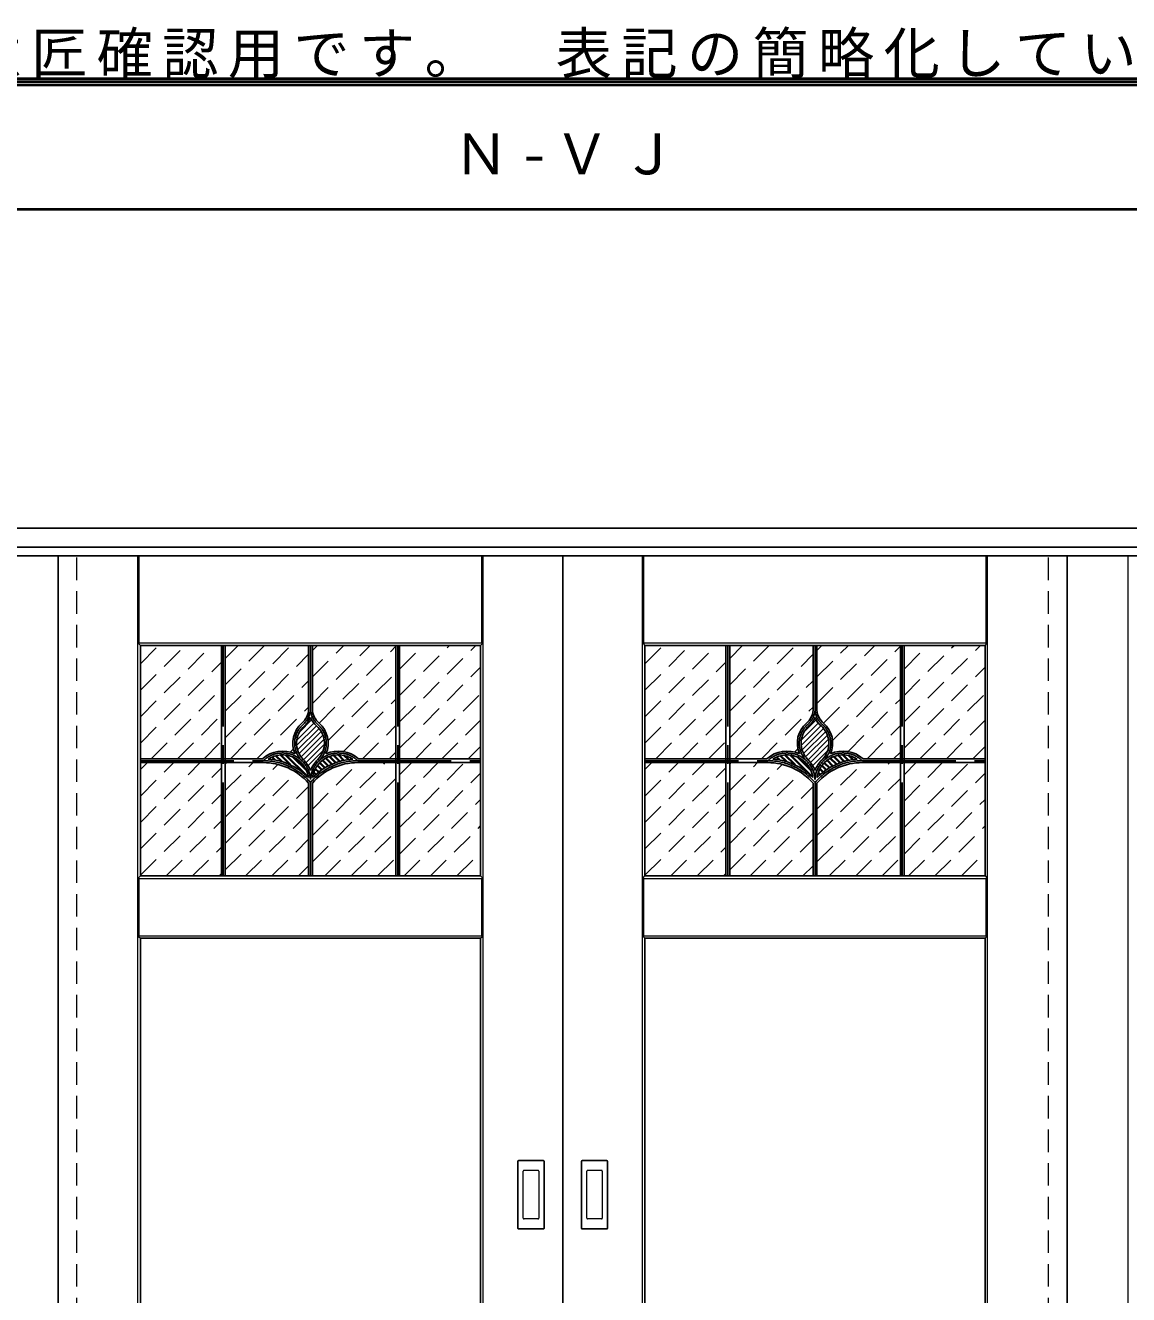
# Model space of a CAD drawing. Units: millimetres, scale not verified. Extents: x -6000 to 5700, y -4307 to 4260.
# Drawn here: x 2032 to 3804, y 2223 to 4260 of the extents above; entities that cross this region are included whole.
import ezdxf

# ---------------------------------------------------------------- set-up
doc = ezdxf.new("R2010")
doc.units = ezdxf.units.MM
doc.header["$LTSCALE"] = 30
doc.linetypes.add('CHAIN1', pattern=[8, 5, -1, 1, -1])
doc.linetypes.add('DASHED1', pattern=[1.8, 1.2, -0.6])
for name, color, linetype, lineweight in [('0-2_扉', 3, 'Continuous', 25), ('0-3_仕上げ', 4, 'Continuous', 9), ('0-4_枠', 3, 'Continuous', 25), ('0-6_引手', 3, 'Continuous', 25), ('0-C_ハッチ', 4, 'DASHED1', 9), ('F-1_枠', 6, 'Continuous', 40)]:
    doc.layers.add(name, color=color, linetype=linetype, lineweight=lineweight)
doc.layers.add('0-A_文字', color=7, linetype='Continuous')
doc.styles.add('ＭＳ ゴシック', font='')
doc.styles.get('ＭＳ ゴシック').set_extended_font_data('MS Gothic')

msp = doc.modelspace()

# ---------------------------------------------------------------- linework, layer by layer
at = {"layer": '0-2_扉'}
for p, q in [((1308, 3409), (2895, 3409)), ((2085, 1426), (2085, 3409)), ((2895, 1426), (2895, 3409)), ((4482, 3409), (2895, 3409)), ((3705, 1426), (3705, 3409))]:
    msp.add_line(p, q, dxfattribs=at)
at = {"layer": '0-2_扉', "color": 4, "linetype": 'DASHED1', "lineweight": 9}
for p, q in [((2115, 1426), (2115, 3409)), ((3675, 1426), (3675, 3409))]:
    msp.add_line(p, q, dxfattribs=at)
at = {"layer": '0-3_仕上げ', "color": 7, "lineweight": 18}
for p, q in [((2213, 1426), (2213, 3409)), ((2214, 3268), (2214, 3409)), ((2215, 3269), (2215, 3409)), ((2765, 3269), (2765, 3409)), ((2766, 3268), (2766, 3409)), ((2767, 1426), (2767, 3409)), ((3023, 1426), (3023, 3409)), ((3024, 3268), (3024, 3409)), ((3025, 3269), (3025, 3409)), ((3575, 3269), (3575, 3409)), ((3576, 3268), (3576, 3409)), ((3577, 1426), (3577, 3409)), ((3803, 1426), (3803, 3409)), ((2215, 3269), (2765, 3269)), ((2763, 3265), (2766, 3268)), ((2765, 3269), (2766, 3268)), ((3025, 3269), (3575, 3269)), ((3573, 3265), (3576, 3268)), ((3575, 3269), (3576, 3268)), ((2214, 2892), (2217, 2895)), ((3024, 2892), (3027, 2895)), ((2214, 2892), (2215, 2891)), ((2214, 2892), (2214, 2798)), ((2215, 2799), (2215, 2891)), ((2215, 2891), (2765, 2891)), ((2765, 2799), (2765, 2891)), ((2766, 2892), (2766, 2798)), ((3024, 2892), (3025, 2891)), ((3024, 2892), (3024, 2798)), ((3025, 2799), (3025, 2891)), ((3025, 2891), (3575, 2891)), ((3575, 2799), (3575, 2891)), ((3576, 2892), (3576, 2798)), ((2215, 2799), (2765, 2799)), ((2763, 2795), (2766, 2798)), ((2765, 2799), (2766, 2798)), ((3025, 2799), (3575, 2799)), ((3573, 2795), (3576, 2798)), ((3575, 2799), (3576, 2798))]:
    msp.add_line(p, q, dxfattribs=at)
at = {"layer": '0-3_仕上げ', "color": 3, "lineweight": 25}
for p, q in [((2217, 3265), (2763, 3265)), ((2217, 2895), (2217, 3265)), ((2347, 2895), (2347, 3265)), ((2353, 2895), (2353, 3265)), ((2487, 3160.32), (2487, 3265)), ((2493, 3160.32), (2493, 3265)), ((2627, 2895), (2627, 3265)), ((2633, 2895), (2633, 3265)), ((2763, 2895), (2763, 3265)), ((3027, 3265), (3573, 3265)), ((3027, 2895), (3027, 3265)), ((3157, 2895), (3157, 3265)), ((3163, 2895), (3163, 3265)), ((3297, 3160.32), (3297, 3265)), ((3303, 3160.32), (3303, 3265)), ((3437, 2895), (3437, 3265)), ((3443, 2895), (3443, 3265)), ((3573, 2895), (3573, 3265)), ((2495.3, 3140.53), (2467.98, 3113.21)), ((2491.83, 3145.55), (2472.2, 3125.91)), ((3305.3, 3140.53), (3277.98, 3113.21)), ((3301.83, 3145.55), (3282.2, 3125.91)), ((2499.45, 3136.2), (2467.79, 3104.54)), ((2503.67, 3131.93), (2469.19, 3097.45)), ((2507.2, 3126.97), (2471.61, 3091.38)), ((2509.96, 3121.25), (2474.84, 3086.13)), ((3309.45, 3136.2), (3277.79, 3104.54)), ((3313.67, 3131.93), (3279.19, 3097.45)), ((3317.2, 3126.97), (3281.61, 3091.38)), ((3319.96, 3121.25), (3284.84, 3086.13)), ((2511.8, 3114.61), (2478.79, 3081.6)), ((2512.35, 3106.67), (2482.8, 3077.12)), ((3321.8, 3114.61), (3288.79, 3081.6)), ((3322.35, 3106.67), (3292.8, 3077.12)), ((2217, 3083), (2412.82, 3083)), ((2217, 3077), (2414, 3077)), ((2510.44, 3096.28), (2486.25, 3072.09)), ((2565.99, 3077), (2763, 3077)), ((2567.18, 3083), (2763, 3083)), ((3027, 3083), (3222.82, 3083)), ((3027, 3077), (3224, 3077)), ((3320.44, 3096.28), (3296.25, 3072.09)), ((3375.99, 3077), (3573, 3077)), ((3377.18, 3083), (3573, 3083)), ((2487, 2895), (2487, 3043.88)), ((2493, 2895), (2493, 3043.88)), ((3297, 2895), (3297, 3043.88)), ((3303, 2895), (3303, 3043.88)), ((2217, 2895), (2763, 2895)), ((3027, 2895), (3573, 2895)), ((2217, 2795), (2763, 2795)), ((2217, 1620), (2217, 2795)), ((2763, 1620), (2763, 2795)), ((3027, 2795), (3573, 2795)), ((3027, 1620), (3027, 2795)), ((3573, 1620), (3573, 2795))]:
    msp.add_line(p, q, dxfattribs=at)
at = {"layer": '0-3_仕上げ', "color": 3, "linetype": 'CHAIN1', "lineweight": 25}
for p, q in [((2350, 2895), (2350, 3265)), ((2490, 3160.32), (2490, 3265)), ((2630, 2895), (2630, 3265)), ((3160, 2895), (3160, 3265)), ((3300, 3160.32), (3300, 3265)), ((3440, 2895), (3440, 3265)), ((2217, 3080), (2414, 3080)), ((2566, 3080), (2763, 3080)), ((3027, 3080), (3224, 3080)), ((3376, 3080), (3573, 3080)), ((2490, 2895), (2490, 3049.89)), ((3300, 2895), (3300, 3049.89))]:
    msp.add_line(p, q, dxfattribs=at)
at = {"layer": '0-3_仕上げ', "color": 2, "lineweight": 35}
for p, q in [((2428.22, 3085.92), (2432.89, 3081.25)), ((2434.53, 3088.1), (2444.13, 3078.5)), ((2441.8, 3089.32), (2457.96, 3073.15)), ((2450.51, 3089.09), (2484.52, 3055.08)), ((2462.37, 3085.71), (2483.34, 3064.75)), ((2504.91, 3076.82), (2513.26, 3068.47)), ((2509.41, 3080.8), (2518.71, 3071.51)), ((2514.54, 3084.16), (2524.45, 3074.25)), ((2520.35, 3086.83), (2530.5, 3076.69)), ((2526.99, 3088.69), (2536.87, 3078.8)), ((2534.71, 3089.44), (2543.62, 3080.54)), ((2544.24, 3088.4), (2550.77, 3081.87)), ((3238.22, 3085.92), (3242.89, 3081.25)), ((3244.53, 3088.1), (3254.13, 3078.5)), ((3251.8, 3089.32), (3267.96, 3073.15)), ((3260.51, 3089.09), (3294.52, 3055.08)), ((3272.37, 3085.71), (3293.34, 3064.75)), ((3314.91, 3076.82), (3323.26, 3068.47)), ((3319.41, 3080.8), (3328.71, 3071.51)), ((3324.54, 3084.16), (3334.45, 3074.25)), ((3330.35, 3086.83), (3340.5, 3076.69)), ((3336.99, 3088.69), (3346.87, 3078.8)), ((3344.71, 3089.44), (3353.62, 3080.54)), ((3354.24, 3088.4), (3360.77, 3081.87)), ((2495.2, 3061.07), (2498.48, 3057.79)), ((2497.76, 3067), (2503.15, 3061.61)), ((2501.02, 3072.22), (2508.07, 3065.17)), ((3305.2, 3061.07), (3308.48, 3057.79)), ((3307.76, 3067), (3313.15, 3061.61)), ((3311.02, 3072.22), (3318.07, 3065.17))]:
    msp.add_line(p, q, dxfattribs=at)
at = {"layer": '0-3_仕上げ', "color": 7, "lineweight": 18}
for points in [[(2215, 3269), (2214, 3268), (2217, 3265)], [(3025, 3269), (3024, 3268), (3027, 3265)], [(2763, 2895), (2766, 2892), (2765, 2891)], [(3573, 2895), (3576, 2892), (3575, 2891)], [(2215, 2799), (2214, 2798), (2217, 2795)], [(3025, 2799), (3024, 2798), (3027, 2795)]]:
    msp.add_lwpolyline(points, dxfattribs=at)
at = {"layer": '0-3_仕上げ', "color": 3, "lineweight": 25}
for centre, radius, start, end in [((2455.26, 3164.56), 32, 311.16277, 353.05604), ((2524.74, 3164.56), 32, 186.94396, 228.83723), ((3265.26, 3164.56), 32, 311.16277, 353.05604), ((3334.74, 3164.56), 32, 186.94396, 228.83723), ((2504.62, 3108.09), 43, 131.16277, 203.35991), ((2455.26, 3164.56), 38, 311.16277, 336.10603), ((2524.74, 3164.56), 38, 203.89397, 228.83723), ((2475.38, 3108.09), 43, 336.64009, 48.83723), ((3314.62, 3108.09), 43, 131.16277, 203.35991), ((3265.26, 3164.56), 38, 311.16277, 336.10603), ((3334.74, 3164.56), 38, 203.89397, 228.83723), ((3285.38, 3108.09), 43, 336.64009, 48.83723), ((2504.62, 3108.09), 37, 131.16277, 225.52075), ((2475.38, 3108.09), 37, 314.47925, 48.83723), ((3314.62, 3108.09), 37, 131.16277, 225.52075), ((3285.38, 3108.09), 37, 314.47925, 48.83723), ((2445.07, 3047.44), 48, 65.27067, 132.2051), ((2414.01, 2980), 97, 41.19177, 90.00377), ((2445.07, 3047.44), 42, 7.55844, 122.98693), ((2414.01, 2980), 103, 45.10773, 85.43764), ((2445.07, 3047.44), 48, 20.5908, 45.52075), ((2534.93, 3047.44), 48, 134.47925, 159.4092), ((2565.99, 2980), 97, 90, 138.80823), ((2534.93, 3047.44), 42, 57.01307, 172.44156), ((2565.99, 2980), 103, 94.56236, 134.89227), ((2534.93, 3047.44), 48, 47.7949, 114.72933), ((3255.07, 3047.44), 48, 65.27067, 132.2051), ((3224.01, 2980), 97, 41.19177, 90.00377), ((3255.07, 3047.44), 42, 7.55844, 122.98693), ((3224.01, 2980), 103, 45.10773, 85.43764), ((3255.07, 3047.44), 48, 20.5908, 45.52075), ((3344.93, 3047.44), 48, 134.47925, 159.4092), ((3375.99, 2980), 97, 90, 138.80823), ((3344.93, 3047.44), 42, 57.01307, 172.44156), ((3375.99, 2980), 103, 94.56236, 134.89227), ((3344.93, 3047.44), 48, 47.7949, 114.72933)]:
    msp.add_arc(centre, radius, start, end, dxfattribs=at)
at = {"layer": '0-3_仕上げ', "color": 3, "linetype": 'CHAIN1', "lineweight": 25}
for centre, radius, start, end in [((2455.26, 3164.56), 35, 311.16277, 353.05604), ((2524.74, 3164.56), 35, 186.94396, 228.83723), ((3265.26, 3164.56), 35, 311.16277, 353.05604), ((3334.74, 3164.56), 35, 186.94396, 228.83723), ((2504.62, 3108.09), 40, 131.16277, 225.52075), ((2475.38, 3108.09), 40, 314.47925, 48.83723), ((3314.62, 3108.09), 40, 131.16277, 225.52075), ((3285.38, 3108.09), 40, 314.47925, 48.83723), ((2445.07, 3047.44), 45, 3.11365, 133.65902), ((2414.01, 2980), 100, 40.5416, 90.00377), ((2534.93, 3047.44), 45, 46.34098, 176.88635), ((2565.99, 2980), 100, 89.99623, 139.4584), ((3255.07, 3047.44), 45, 3.11365, 133.65902), ((3224.01, 2980), 100, 40.5416, 90.00377), ((3344.93, 3047.44), 45, 46.34098, 176.88635), ((3375.99, 2980), 100, 89.99623, 139.4584)]:
    msp.add_arc(centre, radius, start, end, dxfattribs=at)
at = {"layer": '0-4_枠'}
for p, q in [((1278, 3453), (4512, 3453)), ((1308, 3423), (4482, 3423))]:
    msp.add_line(p, q, dxfattribs=at)
at = {"layer": '0-6_引手'}
for p, q in [((2823, 2330), (2823, 2437)), ((2863.5, 2438.5), (2824.5, 2438.5)), ((2865, 2437), (2865, 2330)), ((2925, 2330), (2925, 2437)), ((2965.5, 2438.5), (2926.5, 2438.5)), ((2967, 2437), (2967, 2330)), ((2863.5, 2328.5), (2824.5, 2328.5)), ((2965.5, 2328.5), (2926.5, 2328.5))]:
    msp.add_line(p, q, dxfattribs=at)
at = {"layer": '0-6_引手', "color": 7, "lineweight": 18}
for p, q in [((2831.5, 2346), (2831.5, 2421)), ((2855, 2422.5), (2833, 2422.5)), ((2856.5, 2421), (2856.5, 2346)), ((2933.5, 2346), (2933.5, 2421)), ((2957, 2422.5), (2935, 2422.5)), ((2958.5, 2421), (2958.5, 2346)), ((2855, 2344.5), (2833, 2344.5)), ((2957, 2344.5), (2935, 2344.5))]:
    msp.add_line(p, q, dxfattribs=at)
at = {"layer": '0-6_引手'}
for centre, start, end in [((2824.5, 2437), 90, 180), ((2863.5, 2437), 0, 90), ((2926.5, 2437), 90, 180), ((2965.5, 2437), 0, 90), ((2824.5, 2330), 180, 270), ((2863.5, 2330), 270, 0), ((2926.5, 2330), 180, 270), ((2965.5, 2330), 270, 0)]:
    msp.add_arc(centre, 1.5, start, end, dxfattribs=at)
at = {"layer": '0-6_引手', "color": 7, "lineweight": 18}
for centre, start, end in [((2833, 2421), 90, 180), ((2855, 2421), 0, 90), ((2935, 2421), 90, 180), ((2957, 2421), 0, 90), ((2833, 2346), 180, 270), ((2855, 2346), 270, 0), ((2935, 2346), 180, 270), ((2957, 2346), 270, 0)]:
    msp.add_arc(centre, 1.5, start, end, dxfattribs=at)
at = {"layer": '0-C_ハッチ'}
for p, q in [((2217, 3150.63), (2331.37, 3265)), ((2217, 3193.05), (2288.95, 3265)), ((2217, 3235.48), (2246.52, 3265)), ((2353, 3159.35), (2458.65, 3265)), ((2353, 3201.77), (2416.23, 3265)), ((2353, 3244.2), (2373.8, 3265)), ((2493, 3172.07), (2585.93, 3265)), ((2493, 3214.49), (2543.51, 3265)), ((2493, 3256.92), (2501.08, 3265)), ((2503.76, 3140.4), (2627, 3263.64)), ((2633, 3142.36), (2755.64, 3265)), ((2633, 3184.79), (2713.21, 3265)), ((2633, 3227.21), (2670.79, 3265)), ((3027, 3150.63), (3141.37, 3265)), ((3027, 3193.05), (3098.95, 3265)), ((3027, 3235.48), (3056.52, 3265)), ((3163, 3159.35), (3268.65, 3265)), ((3163, 3201.77), (3226.23, 3265)), ((3163, 3244.2), (3183.8, 3265)), ((3303, 3172.07), (3395.93, 3265)), ((3303, 3214.49), (3353.51, 3265)), ((3303, 3256.92), (3311.08, 3265)), ((3313.76, 3140.4), (3437, 3263.64)), ((3443, 3142.36), (3565.64, 3265)), ((3443, 3184.79), (3523.21, 3265)), ((3443, 3227.21), (3480.79, 3265)), ((2353, 3116.92), (2487, 3250.92)), ((3163, 3116.92), (3297, 3250.92)), ((2217, 3108.2), (2347, 3238.2)), ((2518.16, 3112.38), (2627, 3221.21)), ((2633, 3099.94), (2763, 3229.94)), ((3027, 3108.2), (3157, 3238.2)), ((3328.16, 3112.38), (3437, 3221.21)), ((3443, 3099.94), (3573, 3229.94)), ((2361.51, 3083), (2487, 3208.49)), ((3171.51, 3083), (3297, 3208.49)), ((2234.23, 3083), (2347, 3195.77)), ((2542.98, 3094.77), (2627, 3178.79)), ((2658.49, 3083), (2763, 3187.51)), ((3044.23, 3083), (3157, 3195.77)), ((3352.98, 3094.77), (3437, 3178.79)), ((3468.49, 3083), (3573, 3187.51)), ((2403.93, 3083), (2487, 3166.07)), ((3213.93, 3083), (3297, 3166.07)), ((2276.65, 3083), (2347, 3153.35)), ((2700.92, 3083), (2763, 3145.08)), ((3086.65, 3083), (3157, 3153.35)), ((3510.92, 3083), (3573, 3145.08)), ((2573.64, 3083), (2627, 3136.36)), ((3383.64, 3083), (3437, 3136.36)), ((2319.08, 3083), (2347, 3110.92)), ((2457.23, 3093.88), (2462.55, 3099.19)), ((2743.34, 3083), (2763, 3102.66)), ((3129.08, 3083), (3157, 3110.92)), ((3267.23, 3093.88), (3272.55, 3099.19)), ((3553.34, 3083), (3573, 3102.66)), ((2217, 2980.92), (2313.08, 3077)), ((2217, 3023.35), (2270.65, 3077)), ((2217, 3065.77), (2228.23, 3077)), ((2353, 3032.07), (2397.93, 3077)), ((2353, 3074.49), (2355.51, 3077)), ((2493, 2959.94), (2610.06, 3077)), ((2493, 3002.36), (2567.64, 3077)), ((2616.06, 3083), (2627, 3093.94)), ((2633, 2972.66), (2737.34, 3077)), ((2633, 3015.08), (2694.92, 3077)), ((2633, 3057.51), (2652.49, 3077)), ((3027, 2980.92), (3123.08, 3077)), ((3027, 3023.35), (3080.65, 3077)), ((3027, 3065.77), (3038.23, 3077)), ((3163, 3032.07), (3207.93, 3077)), ((3163, 3074.49), (3165.51, 3077)), ((3303, 2959.94), (3420.06, 3077)), ((3303, 3002.36), (3377.64, 3077)), ((3426.06, 3083), (3437, 3093.94)), ((3443, 2972.66), (3547.34, 3077)), ((3443, 3015.08), (3504.92, 3077)), ((3443, 3057.51), (3462.49, 3077)), ((2217, 2938.49), (2347, 3068.49)), ((2353, 2989.64), (2437.48, 3074.12)), ((2353, 2947.21), (2467.02, 3061.23)), ((2633, 2930.23), (2763, 3060.23)), ((3027, 2938.49), (3157, 3068.49)), ((3163, 2989.64), (3247.48, 3074.12)), ((3163, 2947.21), (3277.02, 3061.23)), ((3443, 2930.23), (3573, 3060.23)), ((2353, 2904.79), (2487, 3038.79)), ((2493, 2917.51), (2627, 3051.51)), ((3163, 2904.79), (3297, 3038.79)), ((3303, 2917.51), (3437, 3051.51)), ((2217, 2896.07), (2347, 3026.07)), ((2640.2, 2895), (2763, 3017.8)), ((3027, 2896.07), (3157, 3026.07)), ((3450.2, 2895), (3573, 3017.8)), ((2385.64, 2895), (2487, 2996.36)), ((2512.92, 2895), (2627, 3009.08)), ((3195.64, 2895), (3297, 2996.36)), ((3322.92, 2895), (3437, 3009.08)), ((2258.36, 2895), (2347, 2983.64)), ((2682.62, 2895), (2763, 2975.38)), ((3068.36, 2895), (3157, 2983.64)), ((3492.62, 2895), (3573, 2975.38)), ((2428.06, 2895), (2487, 2953.94)), ((2555.34, 2895), (2627, 2966.66)), ((3238.06, 2895), (3297, 2953.94)), ((3365.34, 2895), (3437, 2966.66)), ((2300.79, 2895), (2347, 2941.21)), ((3110.79, 2895), (3157, 2941.21)), ((2597.77, 2895), (2627, 2924.23)), ((2725.05, 2895), (2763, 2932.95)), ((3407.77, 2895), (3437, 2924.23)), ((3535.05, 2895), (3573, 2932.95)), ((2343.21, 2895), (2347, 2898.79)), ((2470.49, 2895), (2487, 2911.51)), ((3153.21, 2895), (3157, 2898.79)), ((3280.49, 2895), (3297, 2911.51))]:
    msp.add_line(p, q, dxfattribs=at)
at = {"layer": 'F-1_枠'}
for p, q in [((-6000, 4175), (5700, 4175)), ((-6000, 4170), (5700, 4170)), ((-6000, 4165), (5700, 4165)), ((-6000, 3965), (5700, 3965))]:
    msp.add_line(p, q, dxfattribs=at)

# ---------------------------------------------------------------- texts
at = {"layer": '0-A_文字', "char_height": 65.98, "attachment_point": 7, "style": 'ＭＳ ゴシック'}
for s, insert in [('\\T1.17;※本図は意匠確認用です。\u3000表記の簡略化している部位がございますのでご注意下さい。', (1515, 4175)), ('\\T1.2;Ｎ-ＶＪ', (2718.75, 4020))]:
    msp.add_mtext(s, dxfattribs=dict(at, insert=insert))

doc.saveas('drawing.dxf')
